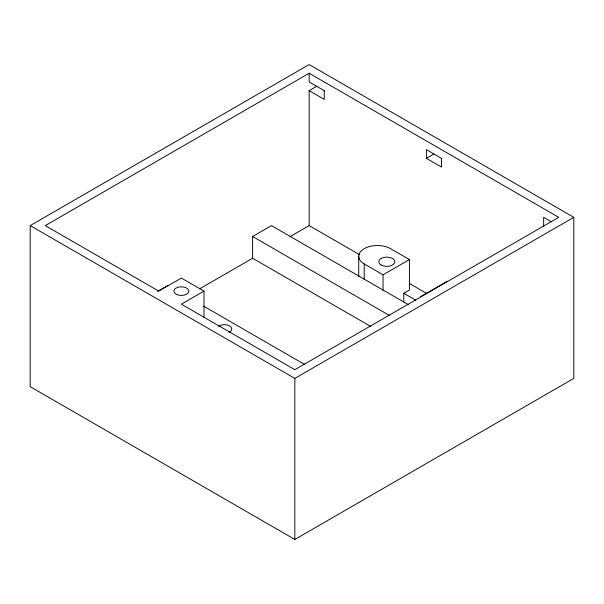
<?xml version="1.0" encoding="UTF-8"?>
<svg xmlns="http://www.w3.org/2000/svg" width="604" height="604" viewBox="0 0 604 604"><rect width="100%" height="100%" fill="white"/><g stroke="black" fill="none" stroke-linecap="round" stroke-linejoin="round"><path stroke-width="0.91" d="M30.2 225.602L309.165 64.545L573.8 217.334L573.8 378.398L294.835 539.455L30.2 386.666L30.2 225.602L294.835 378.391L573.8 217.334M203.986 291.113L181.366 304.174L294.835 369.686L558.723 217.334L309.165 73.25L45.277 225.602L158.746 291.113L181.366 278.059L203.986 291.113L203.986 317.236M359.727 254.797L309.165 225.609L309.165 90.668L316.7 86.312M157.584 291.354L167.799 285.458M370.871 326.53L252.615 258.255L252.615 236.489L271.468 225.609L408.598 304.778M199.607 288.863L252.615 258.255M289.912 236.723L309.165 225.609M441.879 158.58L426.401 149.649L426.401 158.354L433.944 153.997M409.436 259.561L390.592 248.674A18.656 10.774 0 0 0 364.204 248.674A18.656 10.774 0 0 0 364.204 263.91L383.049 274.797L409.436 259.561L409.436 290.033L403.782 293.295L403.782 302M420.746 296.556L447.134 281.321M324.635 90.894L309.165 81.963L309.165 73.25M551.58 221.917L543.645 217.334L543.645 226.039M309.165 90.668L324.242 99.373L324.242 90.668M426.401 158.354L441.479 167.059L441.479 158.354M409.474 283.525L426.605 293.408M403.782 293.295L415.816 300.241M252.615 236.489L389.625 315.59M203.684 306.175L304.809 364.567M383.049 274.797L383.049 290.494M364.204 263.91L364.204 279.607M358.738 256.292L358.738 276.609M294.835 378.391L294.835 539.455M218.399 326.387A7.467 4.311 0 0 1 229.588 325.926A7.467 4.311 0 0 1 228.916 332.396M381.162 264.997A7.995 4.621 0 0 0 394.54 262.929A7.995 4.621 0 0 0 384.748 257.274A7.995 4.621 0 0 0 381.162 264.997M176.625 294.442A7.467 4.311 0 0 0 188.727 291.823A7.467 4.311 0 0 0 178.746 287.081A7.467 4.311 0 0 0 176.625 294.442"/></g></svg>
